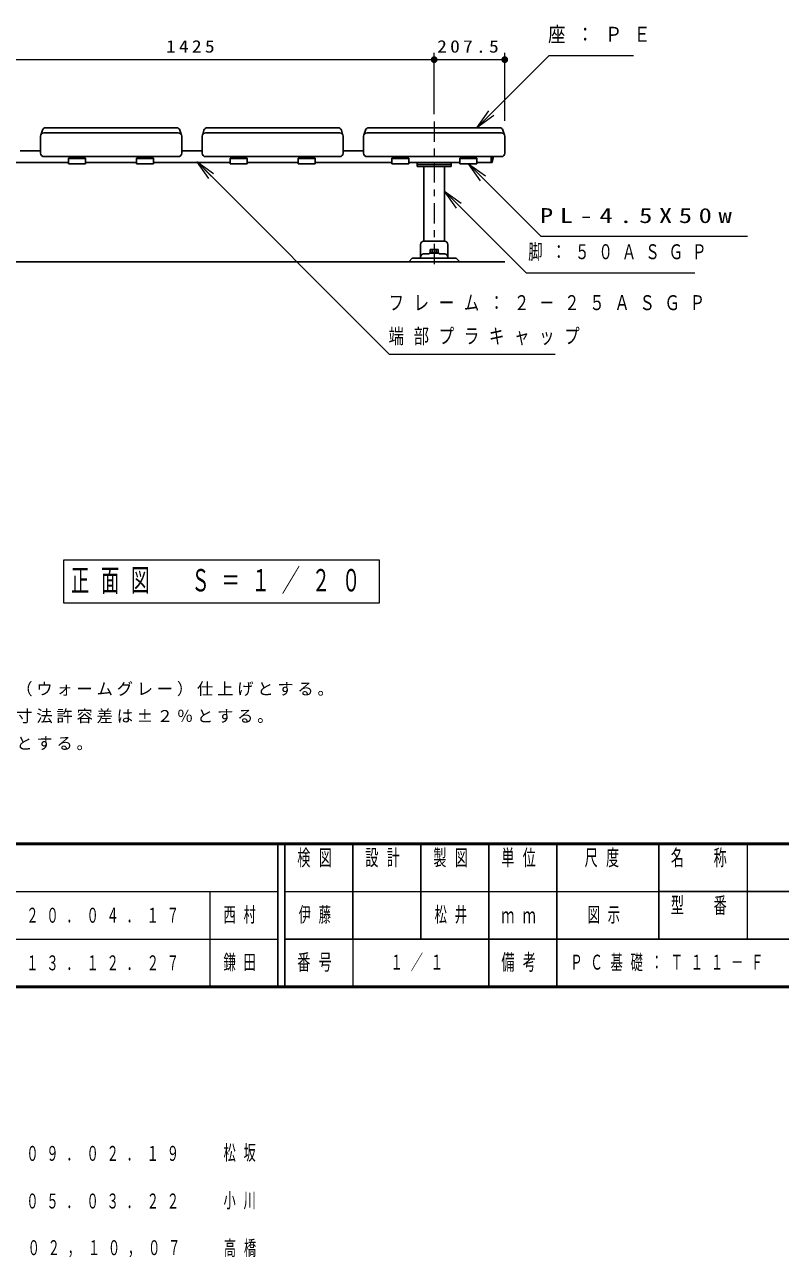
# Model space of a CAD drawing. Units: millimetres on the paper, scale 1:20. Extents: x -365 to 10, y -40 to 257.
# Drawn here: x -275.7 to -164.6, y -39.8 to 141.4 of the extents above; entities that cross this region are included whole.
import ezdxf

# ---------------------------------------------------------------- set-up
doc = ezdxf.new("R2010")
doc.units = ezdxf.units.MM
doc.linetypes.add('USER2', pattern=[6, 3, -1, 1, -1])
doc.layers.add('LY_1', color=7, linetype='Continuous', lineweight=25)
doc.layers.add('LY_2', color=7, linetype='Continuous', lineweight=13)
doc.styles.add('ＭＳ ゴシック', font='')
doc.styles.get('ＭＳ ゴシック').set_extended_font_data('MS Gothic')

# ---------------------------------------------------------------- blocks, each defined once
blk = doc.blocks.new('filled_dot')
at = {"color": 0, "linetype": 'Continuous', "lineweight": -2, "const_width": 1.25}
blk.add_lwpolyline([(-0.625, 0, 1), (0.625, 0, 1)], format="xyb", close=True, dxfattribs=at)

msp = doc.modelspace()

# ---------------------------------------------------------------- linework, layer by layer
at = {"layer": 'LY_1', "lineweight": 13}
for p, q in [((-286.773, 136.26), (-215.523, 136.26)), ((-215.523, 128.26), (-215.523, 137.26)), ((-215.523, 136.26), (-205.148, 136.26)), ((-205.148, 127.26), (-205.148, 137.26)), ((-209.238, 126.26), (-207.47, 128.735)), ((-209.238, 126.26), (-207.117, 128.382)), ((-206.763, 128.028), (-209.238, 126.26)), ((-248.666, 118.803), (-250.434, 121.278)), ((-250.434, 121.278), (-247.959, 119.51)), ((-250.434, 121.278), (-248.312, 119.157)), ((-208.695, 118.46), (-210.463, 120.935)), ((-210.463, 120.935), (-207.988, 119.168)), ((-210.463, 120.935), (-208.342, 118.814)), ((-212.243, 114.455), (-214.011, 116.93)), ((-214.011, 116.93), (-211.536, 115.162)), ((-214.011, 116.93), (-211.889, 114.808)), ((-223.548, 62.71), (-270.048, 62.71)), ((-270.048, 62.71), (-270.048, 56.41)), ((-223.548, 56.41), (-223.548, 62.71)), ((-270.048, 56.41), (-223.548, 56.41))]:
    msp.add_line(p, q, dxfattribs=at)
at = {"layer": 'LY_1', "linetype": 'USER2', "lineweight": 13}
msp.add_line((-215.523, 127.185), (-215.523, 105.485), dxfattribs=at)
at = {"layer": 'LY_1'}
for p, q in [((-273.398, 125.01), (-273.398, 122.51)), ((-273.298, 125.31), (-273.129, 125.899)), ((-272.898, 125.51), (-253.148, 125.51)), ((-272.648, 126.26), (-253.398, 126.26)), ((-252.748, 125.31), (-252.918, 125.899)), ((-252.648, 125.01), (-252.648, 122.51)), ((-249.648, 125.01), (-249.648, 122.51)), ((-249.548, 125.31), (-249.379, 125.899)), ((-249.148, 125.51), (-229.398, 125.51)), ((-248.898, 126.26), (-229.648, 126.26)), ((-228.998, 125.31), (-229.168, 125.899)), ((-228.898, 125.01), (-228.898, 122.51)), ((-225.898, 125.01), (-225.898, 122.51)), ((-225.798, 125.31), (-225.629, 125.899)), ((-225.398, 125.51), (-205.648, 125.51)), ((-225.148, 126.26), (-205.898, 126.26)), ((-205.248, 125.31), (-205.418, 125.899)), ((-205.148, 125.01), (-205.148, 122.51)), ((-276.398, 122.86), (-273.398, 122.86)), ((-272.898, 122.01), (-253.148, 122.01)), ((-269.273, 121.79), (-266.773, 121.79)), ((-269.273, 121.79), (-269.273, 120.935)), ((-269.273, 121.732), (-266.773, 121.732)), ((-266.773, 121.79), (-266.773, 120.935)), ((-259.273, 121.79), (-256.773, 121.79)), ((-259.273, 121.79), (-259.273, 120.935)), ((-259.273, 121.732), (-256.773, 121.732)), ((-256.773, 121.79), (-256.773, 120.935)), ((-252.648, 122.86), (-249.648, 122.86)), ((-249.148, 122.01), (-229.398, 122.01)), ((-245.523, 121.79), (-243.023, 121.79)), ((-245.523, 121.79), (-245.523, 120.935)), ((-245.523, 121.732), (-243.023, 121.732)), ((-243.023, 121.79), (-243.023, 120.935)), ((-235.523, 121.79), (-233.023, 121.79)), ((-235.523, 121.79), (-235.523, 120.935)), ((-235.523, 121.732), (-233.023, 121.732)), ((-233.023, 121.79), (-233.023, 120.935)), ((-228.898, 122.86), (-225.898, 122.86)), ((-225.398, 122.01), (-205.648, 122.01)), ((-221.773, 121.79), (-219.273, 121.79)), ((-221.773, 121.79), (-221.773, 120.935)), ((-221.773, 121.732), (-219.273, 121.732)), ((-219.273, 121.79), (-219.273, 120.935)), ((-217.258, 122.01), (-213.781, 122.01)), ((-211.773, 121.79), (-209.273, 121.79)), ((-211.773, 121.79), (-211.773, 120.935)), ((-211.773, 121.732), (-209.273, 121.732)), ((-209.273, 121.79), (-209.273, 120.935)), ((-207.148, 122.01), (-207.148, 121.16)), ((-206.998, 122.01), (-206.998, 121.16)), ((-280.548, 121.16), (-269.298, 121.16)), ((-269.273, 120.935), (-266.773, 120.935)), ((-266.773, 121.16), (-259.273, 121.16)), ((-259.273, 120.935), (-256.773, 120.935)), ((-256.773, 121.16), (-245.523, 121.16)), ((-245.523, 120.935), (-243.023, 120.935)), ((-243.023, 121.16), (-235.523, 121.16)), ((-235.523, 120.935), (-233.023, 120.935)), ((-232.998, 121.16), (-221.748, 121.16)), ((-221.773, 120.935), (-219.273, 120.935)), ((-219.273, 121.16), (-211.773, 121.16)), ((-211.773, 121.16), (-219.273, 121.16)), ((-218.023, 121.16), (-218.023, 120.56)), ((-213.023, 120.86), (-218.023, 120.86)), ((-213.023, 120.56), (-218.023, 120.56)), ((-217.036, 120.56), (-217.036, 109.56)), ((-214.011, 120.56), (-214.011, 109.56)), ((-213.023, 120.56), (-213.023, 121.16)), ((-211.773, 120.935), (-209.273, 120.935)), ((-209.273, 121.16), (-206.998, 121.16)), ((-217.523, 109.11), (-217.523, 107.06)), ((-217.073, 109.56), (-213.973, 109.56)), ((-213.523, 109.11), (-213.523, 107.06)), ((-218.773, 107.06), (-219.273, 106.56)), ((-218.773, 107.06), (-212.273, 107.06)), ((-217.523, 107.26), (-217.523, 107.06)), ((-217.073, 107.71), (-216.314, 107.71)), ((-216.202, 107.781), (-216.244, 107.74)), ((-214.873, 107.925), (-216.173, 107.925)), ((-216.173, 107.925), (-216.173, 107.81)), ((-214.873, 107.81), (-216.173, 107.81)), ((-214.917, 108.375), (-216.129, 108.375)), ((-216.129, 108.375), (-216.129, 107.925)), ((-215.826, 108.375), (-215.826, 107.925)), ((-215.22, 108.375), (-215.22, 107.925)), ((-214.917, 108.375), (-214.917, 107.925)), ((-214.873, 107.925), (-214.873, 107.81)), ((-214.802, 107.74), (-214.844, 107.781)), ((-214.732, 107.71), (-213.973, 107.71)), ((-213.523, 107.26), (-213.523, 107.06)), ((-212.273, 107.06), (-211.773, 106.56)), ((-283.023, 106.56), (-205.123, 106.56))]:
    msp.add_line(p, q, dxfattribs=at)
at = {"layer": 'LY_1', "lineweight": 13}
for points in [[(-209.238, 126.26), (-198.631, 136.867), (-186.214, 136.867)], [(-250.434, 121.278), (-222.149, 92.994), (-197.727, 92.994)], [(-210.463, 120.935), (-199.856, 110.329), (-169.439, 110.329)], [(-214.011, 116.93), (-201.99, 104.909), (-177.208, 104.909)]]:
    msp.add_lwpolyline(points, dxfattribs=at)
at = {"layer": 'LY_1'}
for centre, radius, start, end in [((-272.898, 125.01), 0.5, 89.99998, 179.99996), ((-272.648, 125.76), 0.5, 89.99998, 163.92675), ((-253.398, 125.76), 0.5, 16.07321, 89.99998), ((-253.148, 125.01), 0.5, 0, 89.99998), ((-249.148, 125.01), 0.5, 89.99998, 179.99996), ((-248.898, 125.76), 0.5, 89.99998, 163.92675), ((-229.648, 125.76), 0.5, 16.07321, 89.99998), ((-229.398, 125.01), 0.5, 0, 89.99998), ((-225.398, 125.01), 0.5, 89.99998, 179.99996), ((-225.148, 125.76), 0.5, 89.99998, 163.92675), ((-205.898, 125.76), 0.5, 16.07321, 89.99998), ((-205.648, 125.01), 0.5, 0, 89.99998), ((-272.898, 122.51), 0.5, 179.99996, 270), ((-253.148, 122.51), 0.5, 270.00002, 0), ((-249.148, 122.51), 0.5, 179.99996, 270), ((-229.398, 122.51), 0.5, 270.00002, 0), ((-225.398, 122.51), 0.5, 179.99996, 270), ((-209.331, 122.01), 2.483, 339.98399, 0), ((-205.648, 122.51), 0.5, 270.00002, 0), ((-217.073, 109.11), 0.45, 89.99998, 179.99996), ((-213.973, 109.11), 0.45, 0, 89.99998), ((-217.073, 107.26), 0.45, 89.99998, 179.99996), ((-216.314, 107.81), 0.1, 269.99996, 315), ((-216.132, 107.71), 0.1, 89.99998, 134.99996), ((-214.915, 107.71), 0.1, 44.99995, 89.99998), ((-214.732, 107.81), 0.1, 224.99952, 269.99996), ((-213.973, 107.26), 0.45, 0, 89.99998)]:
    msp.add_arc(centre, radius, start, end, dxfattribs=at)
at = {"layer": 'LY_2', "lineweight": 50}
for p, q in [((-365, 21), (0, 21)), ((-365, 0), (0, 0))]:
    msp.add_line(p, q, dxfattribs=at)
at = {"layer": 'LY_2', "color": 211, "lineweight": 25}
for p, q in [((-238.5, 21), (-238.5, 0)), ((-237.5, 21), (-237.5, 0)), ((-227.5, 21), (-227.5, 7)), ((-217.5, 21), (-217.5, 7)), ((-207.5, 21), (-207.5, 0)), ((-197.5, 21), (-197.5, 7)), ((-182.5, 21), (-182.5, 7)), ((-182.5, 14), (-70, 14)), ((-237.5, 7), (0, 7))]:
    msp.add_line(p, q, dxfattribs=at)
at = {"layer": 'LY_2'}
for p, q in [((-169.5, 21), (-169.5, 7)), ((-365, 14), (-238.5, 14)), ((-248.5, 14), (-248.5, 0)), ((-237.5, 14), (-182.5, 14)), ((-365, 7), (-238.5, 7)), ((-227.5, 7), (-227.5, 0))]:
    msp.add_line(p, q, dxfattribs=at)
at = {"layer": 'LY_2', "lineweight": 25}
msp.add_line((-197.5, 7), (-197.5, 0), dxfattribs=at)

# ---------------------------------------------------------------- block references
at = {"layer": 'LY_1', "lineweight": 13, "xscale": 0.4, "yscale": 0.4, "rotation": 180}
for p in [(-215.523, 136.26), (-205.148, 136.26)]:
    msp.add_blockref('filled_dot', p, dxfattribs=at)

# ---------------------------------------------------------------- texts
at = {"layer": 'LY_1', "style": 'ＭＳ ゴシック'}
for s, insert, char_height, attachment_point in [('\\T1.64;\\W0.85;座：ＰＥ', (-198.78, 139.867), 2.199, 4), ('\\T1.33;\\W1.15;1425', (-251.148, 137.26), 1.833, 8), ('\\T1.33;\\W1.15;207.5', (-210.323, 137.26), 1.833, 8), ('\\T1.5;\\W1.3;PL-4.5X50w', (-199.973, 113.329), 2.199, 4), ('\\T1.64;\\W0.7;脚：５０ＡＳＧＰ', (-201.694, 107.909), 2.199, 4), ('\\T1.64;\\W0.75;フレーム：２－２５ＡＳＧＰ', (-222.222, 100.494), 2.199, 4), ('\\T1.64;\\W0.75;端部プラキャップ', (-222.222, 95.494), 2.199, 4), ('\\T1.64;\\W0.6;正面図\u3000Ｓ＝１／２０', (-246.798, 59.56), 3.299, 5), ('\\T1.23;鋼材は、電気亜鉛メッキ処理の上、ポリエステル樹脂粉体塗装（ウォームグレー）仕上げとする。', (-359.655, 42.683), 1.76, 7), ('\\T1.23;ベンチ座は、ＰＥ（高密度ポリエチレン）ブロー成形品とし、寸法許容差は±２％とする。', (-359.655, 38.683), 1.76, 7), ('\\T1.23;本製品は、（一社）日本公園施設業協会賠償責任保険加入製品とする。', (-359.655, 34.683), 1.76, 7), ('\\T1.64;\\W0.6;２０．０４．１７', (-275.5, 10.5), 2.199, 4), ('\\T1.64;\\W0.6;西村', (-246.5, 10.5), 2.199, 4), ('\\T1.64;\\W0.6;伊藤', (-232.5, 10.5), 2.199, 5), ('\\T1.64;\\W0.6;松井', (-212.5, 10.5), 2.199, 5), ('\\T1.64;\\W0.6;図示', (-190, 10.5), 2.199, 5), ('\\T1.64;\\W0.6;１３．１２．２７', (-275.5, 3.5), 2.199, 4), ('\\T1.64;\\W0.6;鎌田', (-246.5, 3.5), 2.199, 4), ('\\T1.64;\\W0.6;１／１', (-217.5, 3.5), 2.199, 5), ('\\T1.64;\\W0.6;ＰＣ基礎：Ｔ１１－Ｆ', (-195.5, 3.5), 2.199, 4), ('\\T1.64;\\W0.6;０９．０２．１９', (-275.5, -24.5), 2.199, 4), ('\\T1.64;\\W0.6;松坂', (-246.5, -24.5), 2.199, 4), ('\\T1.64;\\W0.6;０５．０３．２２', (-275.5, -31.5), 2.199, 4), ('\\T1.64;\\W0.6;小川', (-246.5, -31.5), 2.199, 4), ('\\T1.64;\\W0.6;０２，１０，０７', (-263.5, -38.5), 2.199, 5), ('\\T1.64;\\W0.6;高橋', (-243.5, -38.5), 2.199, 5)]:
    msp.add_mtext(s, dxfattribs=dict(at, insert=insert, char_height=char_height, attachment_point=attachment_point))
at = {"layer": 'LY_2', "color": 4, "char_height": 2.346, "style": 'ＭＳ ゴシック'}
for s, insert, attachment_point in [('\\T1.64;\\W0.6;検図', (-232.5, 20.167), 2), ('\\T1.64;\\W0.6;設計', (-222.5, 20.167), 2), ('\\T1.64;\\W0.6;製図', (-212.5, 20.167), 2), ('\\T1.64;\\W0.6;単位', (-202.5, 20.167), 2), ('\\T1.64;\\W0.6;尺度', (-190.25, 20.167), 2), ('\\T1.64;\\W0.6;名\u3000称', (-176, 20.167), 2), ('\\T1.64;\\W0.6;型\u3000番', (-176, 13.167), 2), ('\\T1.64;\\W0.6;ｍｍ', (-202.5, 10.5), 5), ('\\T1.64;\\W0.6;番号', (-232.5, 3.5), 5), ('\\T1.64;\\W0.6;備考', (-202.5, 3.5), 5)]:
    msp.add_mtext(s, dxfattribs=dict(at, insert=insert, attachment_point=attachment_point))

doc.saveas('drawing.dxf')
